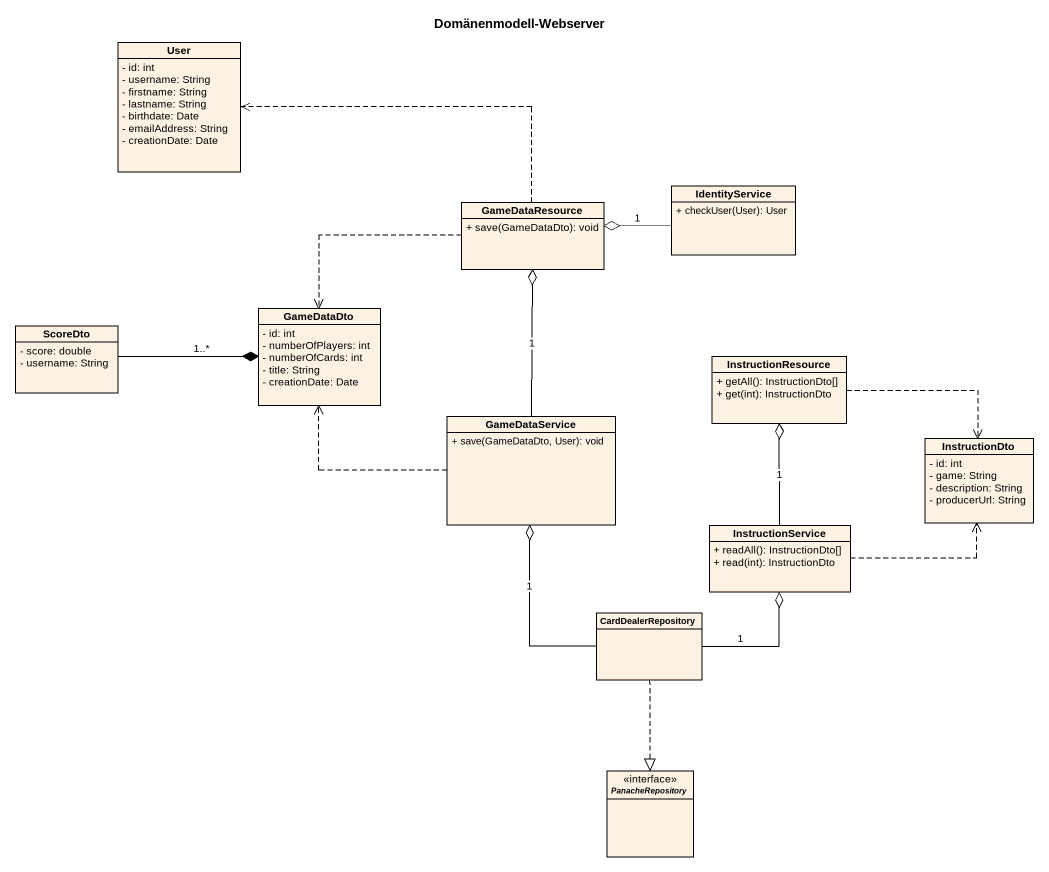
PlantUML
@startuml
title Domänenmodell-Webserver
hide circle
hide empty members
skinparam classAttributeIconSize 0
class User {
  - id: int
  - username: String
  - firstname: String
  - lastname: String
  - birthdate: Date
  - emailAddress: String
  - creationDate: Date
}
class IdentityService {
  + checkUser(User): User
}
class GameDataResource {
  + save(GameDataDto): void
}
class GameDataDto {
  - id: int
  - numberOfPlayers: int
  - numberOfCards: int
  - title: String
  - creationDate: Date
}
class ScoreDto {
  - score: double
  - username: String
}
class InstructionResource {
  + getAll(): InstructionDto[]
  + get(int): InstructionDto
}
class GameDataService {
  + save(GameDataDto, User): void
}
class InstructionDto {
  - id: int
  - game: String
  - description: String
  - producerUrl: String
}
class InstructionService {
  + readAll(): InstructionDto[]
  + read(int): InstructionDto
}
class CardDealerRepository
interface PanacheRepository
IdentityService -left-o GameDataResource : 1
GameDataResource .left.> User
GameDataResource .left.> GameDataDto
ScoreDto -right-* GameDataDto : 1..*
InstructionResource .right.> InstructionDto
GameDataService -up-o GameDataResource : 1
GameDataService .left.> GameDataDto
InstructionService -up-o InstructionResource : 1
InstructionService .right.> InstructionDto
CardDealerRepository -up-o GameDataService : 1
CardDealerRepository -up-o InstructionService : 1
CardDealerRepository ..|> PanacheRepository
@enduml
